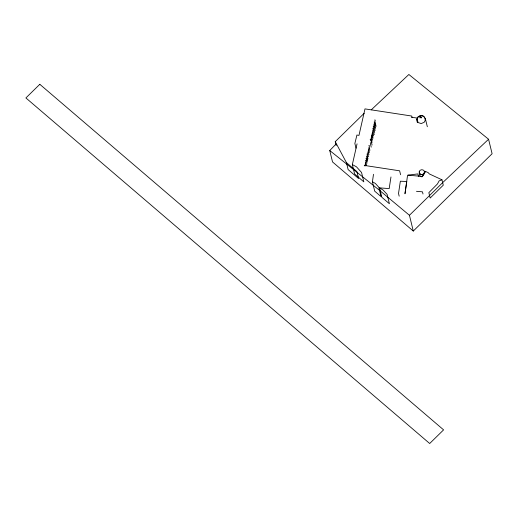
<?xml version="1.0" encoding="UTF-8"?>
<svg xmlns="http://www.w3.org/2000/svg" width="518" height="518" viewBox="0 0 518 518"><rect width="100%" height="100%" fill="white"/><g stroke="black" fill="none" stroke-linecap="round" stroke-linejoin="round"><path stroke-width="0.78" d="M421.859 176.955L424.41 173.407M370.629 140.294L370.946 139.109M364.782 165.961L365.086 164.912M372.423 181.773L375.362 183.437L378.742 187.186L381.034 196.575L374.715 191.168L372.423 181.773L373.497 174.288M390.967 176.962L389.186 188.597L379.552 187.872L381.837 197.267L389.4 203.736L387.108 194.341L383.067 190.028L379.552 187.872M352.344 164.588L356.475 166.822L361.545 172.462L363.83 181.857L354.629 173.983L352.344 164.588L357.051 143.849M420.24 117.554L420.04 118.02L420.13 117.113L420.622 116.9M424.495 173.239L424.65 172.507M424.643 172.436L425.485 171.575M417.275 119.846L417.359 122.455L416.809 119.878L417.191 118.11L418.486 116.556L420.545 115.682L423.556 116.213L425.349 118.609M371.257 109.848L408.87 74.488L488.565 139.245L492.1 153.729L413.286 231.054L332.53 161.94L329.746 150.544L335.742 144.354M413.286 231.054L409.44 215.281L443.019 182.297L488.565 139.245M336.201 145.552L335.25 141.667L364.18 113.287M372.889 130.549L372.571 132.051L373.53 136.001M372.403 132.686L372.086 134.194L373.044 138.138M371.918 134.829L371.6 136.331L372.559 140.281M371.432 136.972L371.115 138.474L372.073 142.418M370.791 142.469L370.454 143.972L371.218 147.144M420.338 116.99L420.202 117.353L420.771 116.977M441.958 179.785L439.096 180.924L437.445 183.948L428.852 192.644L430.167 198.038L443.279 185.179L441.958 179.785L429.305 173.918L428.231 172.669L425.505 171.406L422.526 176.515M408.346 175.078L417.871 173.918L418.531 176.612M372.701 128.309L373.374 128.406L373.057 129.914L374.203 134.635M368.971 147.792L368.661 149.301L369.425 152.467M368.486 149.935L368.175 151.437L368.939 154.61M368 152.072L367.689 153.581L368.453 156.747M365.572 162.775L365.248 164.187L365.65 165.902M422.17 176.405L407.582 175.155L404.972 193.764L406.792 181.501L400.349 181.209L398.523 193.473L399.184 196.173M416.478 191.31L422.474 191.822L423.005 194.01M411.499 117.217L417.599 118.149M374.605 120.014L375.259 120.111L374.941 121.62L376.087 126.34M374.145 122.06L374.792 122.157L374.475 123.666L375.621 128.386M373.666 124.158L374.313 124.262L374.002 125.764L375.149 130.484M373.213 126.172L373.86 126.269L373.543 127.771L374.689 132.491M368.81 145.552L369.457 145.655L369.146 147.157L369.91 150.33M366.867 154.118L367.515 154.215L367.197 155.717L367.968 158.89M366.381 156.255L367.029 156.352L366.712 157.861L367.482 161.027M365.896 158.398L366.543 158.495L366.226 159.997L366.997 163.17M365.41 160.535L366.058 160.632L365.74 162.14L366.511 165.307M364.258 165.404L399.624 170.81L400.576 174.728M370.143 139.459L370.752 139.556L372.086 145.04M420.545 116.9L421.121 117.062L421.438 117.949L421.335 117.508M420.733 117.34L421.231 117.502M329.746 150.544L379.571 190.365L409.44 215.281M346.412 162.587L356.908 171.568L358.611 178.555L348.122 169.574L346.412 162.587L335.25 141.667M425.317 118.48L427.331 126.735M412.147 117.605L411.765 116.045L364.983 108.89L358.974 135.386L356.908 135.043L354.862 143.486L356.008 148.18M424.618 172.306C424.605 170.584 424.274 174.786 422.435 174.475C419.373 175.751 418.045 169.004 420.117 176.385M374.682 123.142L375.246 125.466M374.404 125.958L374.786 127.512M372.312 133.573L372.688 135.127M371.827 135.716L372.202 137.264M371.341 137.853L371.717 139.407M367.126 158.016L367.508 159.563M366.64 160.153L367.022 161.707M419.198 171.834C418.661 175.084 424.041 175.498 424.456 172.416C424.993 169.166 419.619 168.751 419.198 171.834M416.951 119.561L418.22 122.591L421.212 123.569L424.171 122.287C426.702 119.729 424.449 115.242 420.933 115.469L418.162 116.712L416.951 119.561M39.808 84.304L25.9 97.947L429.687 443.512L443.596 429.869L39.808 84.304M377.318 169.846L377.318 169.846"/></g></svg>
